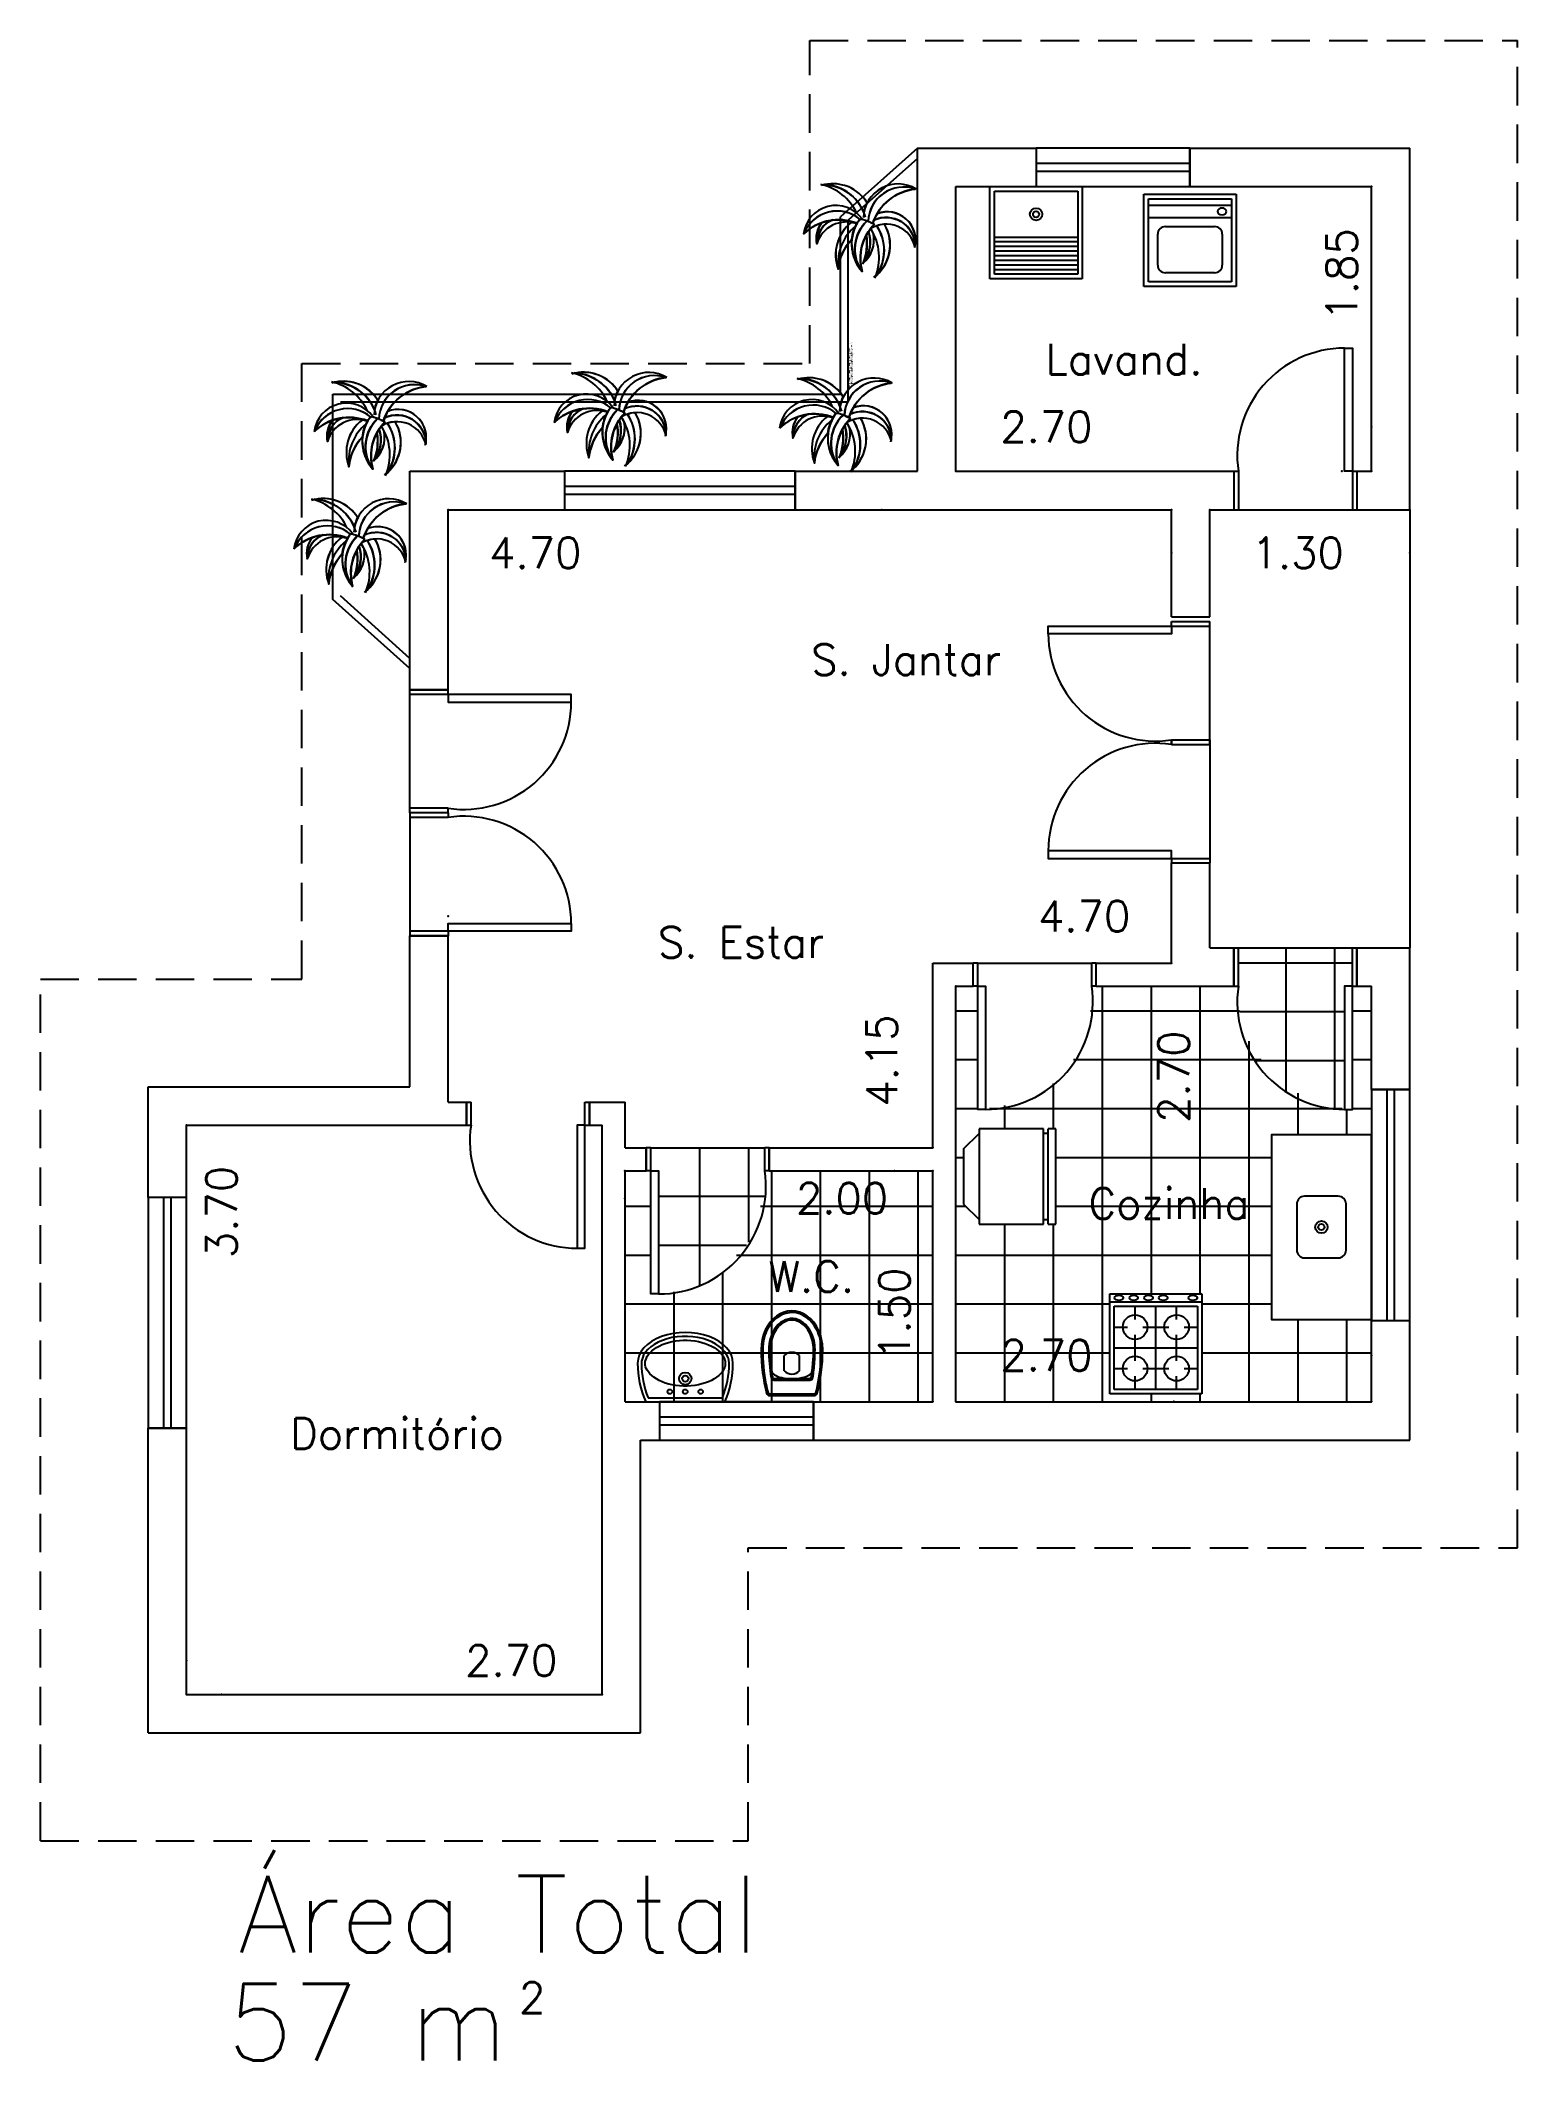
# Model space of a CAD drawing. Extents: x 0 to 9.6, y -1.4 to 11.7.
import ezdxf
from ezdxf.enums import TextEntityAlignment as Align

# ---------------------------------------------------------------- set-up
doc = ezdxf.new("R2010")
doc.units = 0
doc.header["$MEASUREMENT"] = 0
doc.linetypes.add('HIDDEN', pattern=[0.375, 0.25, -0.125])
doc.layers.add('1', color=7, linetype='CONTINUOUS')
doc.styles.add('ROMANS', font='ROMANS', dxfattribs={"height": 0.2})

# ---------------------------------------------------------------- blocks, each defined once
blk = doc.blocks.new('J15')
at = {"layer": '1', "color": 7, "linetype": 'Continuous'}
for p, q in [((1.5, 0.25), (0, 0.25)), ((0, 0.25), (0, 0)), ((1.5, 0.15), (0, 0.15)), ((1.5, 0), (1.5, 0.25)), ((0, 0.1), (1.5, 0.1)), ((0, 0), (1.5, 0))]:
    blk.add_line(p, q, dxfattribs=at)
blk = doc.blocks.new('J1')
at = {"layer": '1', "color": 7, "linetype": 'Continuous'}
for p, q in [((0, 0.25), (0, 0)), ((1, 0.25), (0, 0.25)), ((1, 0.15), (0, 0.15)), ((1, 0), (1, 0.25)), ((0, 0.1), (1, 0.1)), ((0, 0), (1, 0))]:
    blk.add_line(p, q, dxfattribs=at)
blk = doc.blocks.new('P80E25')
at = {"layer": '1', "color": 7, "linetype": 'Continuous'}
for p, q in [((0.03, 0.25), (0, 0.25)), ((0, 0.25), (0, 0)), ((0.03, 0.25), (0.03, 0)), ((0.8, 0.25), (0.77, 0.25)), ((0.77, 0.25), (0.77, 0)), ((0.8, 0.25), (0.8, 0)), ((0.8, 0), (0, 0))]:
    blk.add_line(p, q, dxfattribs=at)
blk.add_lwpolyline([(0.03, 0.25), (0.08, 0.25), (0.08, 1.05), (0.03, 1.05)], close=True, dxfattribs=at)
blk.add_arc((0.08, 0.352), 0.698, 351.5555, 90, dxfattribs=at)
blk = doc.blocks.new('P80D25')
at = {"layer": '1', "color": 7, "linetype": 'Continuous'}
for p, q in [((0, 0.25), (0, 0)), ((0, 0.25), (0.03, 0.25)), ((0.03, 0.25), (0.03, 0)), ((0.77, 0.25), (0.77, 0)), ((0.77, 0.25), (0.8, 0.25)), ((0.8, 0.25), (0.8, 0)), ((0, 0), (0.8, 0))]:
    blk.add_line(p, q, dxfattribs=at)
blk.add_lwpolyline([(0.77, 0.25), (0.72, 0.25), (0.72, 1.05), (0.77, 1.05)], close=True, dxfattribs=at)
blk.add_arc((0.72, 0.352), 0.698, 90, 188.4445, dxfattribs=at)
blk = doc.blocks.new('P80D15')
at = {"layer": '1', "color": 7, "linetype": 'Continuous'}
for p, q in [((0, 0.15), (0, 0)), ((0, 0.15), (0.03, 0.15)), ((0.03, 0.15), (0.03, 0)), ((0.77, 0.15), (0.77, 0)), ((0.77, 0.15), (0.8, 0.15)), ((0.8, 0.15), (0.8, 0)), ((0, 0), (0.03, 0)), ((0.77, 0), (0.8, 0))]:
    blk.add_line(p, q, dxfattribs=at)
blk.add_lwpolyline([(0.77, 0.15), (0.72, 0.15), (0.72, 0.95), (0.77, 0.95)], close=True, dxfattribs=at)
blk.add_arc((0.72, 0.252), 0.698, 90, 188.4445, dxfattribs=at)
blk = doc.blocks.new('P80E15')
at = {"layer": '1', "color": 7, "linetype": 'Continuous'}
for p, q in [((0.03, 0.15), (0, 0.15)), ((0, 0.15), (0, 0)), ((0.03, 0.15), (0.03, 0)), ((0.8, 0.15), (0.77, 0.15)), ((0.77, 0.15), (0.77, 0)), ((0.8, 0.15), (0.8, 0)), ((0.03, 0), (0, 0)), ((0.8, 0), (0.77, 0))]:
    blk.add_line(p, q, dxfattribs=at)
blk.add_lwpolyline([(0.03, 0.15), (0.08, 0.15), (0.08, 0.95), (0.03, 0.95)], close=True, dxfattribs=at)
blk.add_arc((0.08, 0.252), 0.698, 351.5555, 90, dxfattribs=at)
blk = doc.blocks.new('VASOSA')
at = {"layer": '1', "color": 7, "linetype": 'Continuous'}
for p, q in [((-0.05, 0.2), (-0.05, 0.3)), ((0.05, 0.2), (0.05, 0.3)), ((-0.116, 0.15), (0.116, 0.15)), ((-0.116, 0.14), (0.116, 0.14)), ((-0.145, 0.05), (0.145, 0.05)), ((-0.145, 0.04), (0.145, 0.04))]:
    blk.add_line(p, q, dxfattribs=at)
for centre, radius, start, end in [((0, 0.25), 0.0707, 44.9896, 134.9689), ((-0.116, 0.16), 0.02, 189.3868, 270), ((-0.116, 0.16), 0.01, 189.3844, 270), ((0, 0.25), 0.0707, 225.0311, 315.0104), ((0.116, 0.16), 0.01, 270, 350.5759), ((0.116, 0.16), 0.02, 270, 350.5771), ((-0.145, 0.06), 0.02, 195.5363, 270), ((-0.145, 0.06), 0.01, 195.5347, 270), ((0.145, 0.06), 0.01, 270, 344.4831), ((0.145, 0.06), 0.02, 270, 344.4637)]:
    blk.add_arc(centre, radius, start, end, dxfattribs=at)
for centre, major_axis, ratio, start_param, end_param in [((0, 0.34), (0, 0.25), 0.8, 4.712389, 7.853982), ((0, 0.34), (0, 0.5), 0.4, 1.570796, 2.178171), ((0, 0.34), (0, 0.5), 0.4, 4.105014, 4.712389), ((0, 0.2), (-0.132, 0), 0.380108, 0, 3.141593)]:
    blk.add_ellipse(centre, major_axis=major_axis, ratio=ratio, start_param=start_param, end_param=end_param, dxfattribs=at)
for points, knots in [([(0.19, 0.34), (0.19, 0.385), (0.18, 0.43), (0.128, 0.535), (0.067, 0.577), (-0.056, 0.582), (-0.118, 0.544), (-0.177, 0.44), (-0.19, 0.39), (-0.19, 0.34)], [0, 0, 0, 0, 0.177081, 0.177081, 0.490064, 0.490064, 0.803048, 0.803048, 1, 1, 1, 1]), ([(0.15, 0.34), (0.15, 0.379), (0.141, 0.418), (0.098, 0.505), (0.052, 0.537), (-0.036, 0.543), (-0.083, 0.519), (-0.137, 0.434), (-0.15, 0.387), (-0.15, 0.34)], [0, 0, 0, 0, 0.176635, 0.176635, 0.481532, 0.481532, 0.786428, 0.786428, 1, 1, 1, 1]), ([(0.14, 0.34), (0.14, 0.377), (0.131, 0.415), (0.086, 0.506), (0.035, 0.535), (-0.049, 0.525), (-0.088, 0.498), (-0.13, 0.419), (-0.14, 0.379), (-0.14, 0.34)], [0, 0, 0, 0, 0.176533, 0.176533, 0.5296, 0.5296, 0.813684, 0.813684, 1, 1, 1, 1]), ([(-0.19, 0.34), (-0.19, 0.263), (-0.183, 0.186), (-0.165, 0.096), (-0.16, 0.076), (-0.155, 0.057)], [0, 0, 0, 0, 0.768322, 0.768322, 1, 1, 1, 1]), ([(0.126, 0.158), (0.13, 0.188), (0.134, 0.22), (0.139, 0.281), (0.14, 0.31), (0.14, 0.34)], [0, 0, 0, 0, 0.526059, 0.526059, 1, 1, 1, 1]), ([(0.135, 0.157), (0.141, 0.188), (0.145, 0.222), (0.149, 0.283), (0.15, 0.312), (0.15, 0.34)], [0, 0, 0, 0, 0.549305, 0.549305, 1, 1, 1, 1]), ([(0.155, 0.057), (0.171, 0.118), (0.183, 0.188), (0.189, 0.287), (0.19, 0.314), (0.19, 0.34)], [0, 0, 0, 0, 0.737868, 0.737868, 1, 1, 1, 1])]:
    blk.add_open_spline(points, degree=3, knots=knots, dxfattribs=at)
for points in [[(-0.15, 0.34), (-0.15, 0.277), (-0.145, 0.214), (-0.135, 0.157)], [(-0.14, 0.34), (-0.14, 0.278), (-0.135, 0.215), (-0.126, 0.158)]]:
    blk.add_open_spline(points, degree=3, dxfattribs=at)
blk = doc.blocks.new('LAVAT')
at = {"layer": '1', "color": 7, "linetype": 'Continuous'}
for p, q in [((-0.257, 0), (0.257, 0)), ((-0.241, 0.025), (0.241, 0.025))]:
    blk.add_line(p, q, dxfattribs=at)
for centre, radius in [((0, 0.15), 0.04), ((0, 0.15), 0.02), ((-0.1, 0.065), 0.015), ((0, 0.065), 0.015), ((0.1, 0.065), 0.015)]:
    blk.add_circle(centre, radius, dxfattribs=at)
for centre, radius, start, end in [((0.31, 0.25), 0.62, 180, 203.78), ((0.31, 0.25), 0.595, 180, 202.2114), ((-0.31, 0.25), 0.595, 337.7886, 0), ((-0.31, 0.25), 0.62, 336.22, 360)]:
    blk.add_arc(centre, radius, start, end, dxfattribs=at)
blk.add_ellipse((0, 0.25), major_axis=(0.31, 0), ratio=0.645161, start_param=0, end_param=3.141593, dxfattribs=at)
for points, knots in [([(0.285, 0.25), (0.285, 0.3), (0.245, 0.354), (0.101, 0.423), (0, 0.434), (-0.174, 0.399), (-0.244, 0.353), (-0.28, 0.286), (-0.285, 0.268), (-0.285, 0.25)], [0, 0, 0, 0, 0.298195, 0.298195, 0.596389, 0.596389, 0.894584, 0.894584, 1, 1, 1, 1]), ([(0.26, 0.25), (0.26, 0.278), (0.242, 0.313), (0.164, 0.37), (0.103, 0.392), (-0.029, 0.404), (-0.098, 0.394), (-0.203, 0.348), (-0.24, 0.314), (-0.266, 0.253), (-0.263, 0.224), (-0.216, 0.162), (-0.168, 0.131), (-0.048, 0.098), (0.023, 0.096), (0.148, 0.123), (0.201, 0.15), (0.251, 0.205), (0.26, 0.229), (0.26, 0.25)], [0, 0, 0, 0, 0.114288, 0.114288, 0.228576, 0.228576, 0.342864, 0.342864, 0.457151, 0.457151, 0.571439, 0.571439, 0.685727, 0.685727, 0.800015, 0.800015, 0.914303, 0.914303, 1, 1, 1, 1])]:
    blk.add_open_spline(points, degree=3, knots=knots, dxfattribs=at)
blk = doc.blocks.new('GELAD')
at = {"layer": '1', "color": 7, "linetype": 'Continuous'}
for p, q in [((0.31, 0.65), (-0.31, 0.65)), ((-0.31, 0.65), (-0.31, 0.6)), ((0.31, 0.6), (-0.31, 0.6)), ((0.31, 0.57), (-0.31, 0.57)), ((-0.31, 0.57), (-0.31, 0.15)), ((-0.28, 0.6), (-0.28, 0.57)), ((0.28, 0.57), (0.28, 0.6)), ((0.31, 0.6), (0.31, 0.65)), ((0.31, 0.15), (0.31, 0.57)), ((-0.31, 0.15), (0.31, 0.15)), ((-0.18, 0.05), (-0.28, 0.15)), ((0.18, 0.05), (0.28, 0.15)), ((-0.18, 0.05), (0.18, 0.05))]:
    blk.add_line(p, q, dxfattribs=at)
blk = doc.blocks.new('FOGÃO4')
at = {"layer": '1', "color": 7, "linetype": 'Continuous'}
for p, q in [((-0.3, 0.7), (0.3, 0.7)), ((-0.3, 0.05), (-0.3, 0.7)), ((0.3, 0.7), (0.3, 0.05)), ((-0.3, 0.65), (0.3, 0.65)), ((-0.27, 0.62), (0.27, 0.62)), ((-0.27, 0.08), (-0.27, 0.62)), ((-0.135, 0.535), (-0.135, 0.62)), ((0, 0.08), (0, 0.62)), ((0.135, 0.535), (0.135, 0.62)), ((0.27, 0.62), (0.27, 0.08)), ((-0.27, 0.485), (-0.185, 0.485)), ((-0.135, 0.265), (-0.135, 0.435)), ((-0.085, 0.485), (0.085, 0.485)), ((0.135, 0.265), (0.135, 0.435)), ((0.185, 0.485), (0.27, 0.485)), ((-0.27, 0.35), (0.27, 0.35)), ((-0.27, 0.215), (-0.185, 0.215)), ((-0.135, 0.08), (-0.135, 0.165)), ((-0.085, 0.215), (0.085, 0.215)), ((0.135, 0.08), (0.135, 0.165)), ((0.185, 0.215), (0.27, 0.215)), ((0.3, 0.05), (-0.3, 0.05)), ((0.27, 0.08), (-0.27, 0.08))]:
    blk.add_line(p, q, dxfattribs=at)
for centre in [(-0.135, 0.485), (0.135, 0.485), (-0.135, 0.215), (0.135, 0.215)]:
    blk.add_circle(centre, 0.08, dxfattribs=at)
for centre in [(-0.24, 0.675), (-0.144, 0.675), (-0.048, 0.675), (0.048, 0.675), (0.24, 0.675)]:
    blk.add_ellipse(centre, major_axis=(-0.03, 0), ratio=0.5, start_param=0, end_param=6.283175, dxfattribs=at)
blk = doc.blocks.new('PIA')
at = {"layer": '1', "color": 7, "linetype": 'Continuous'}
blk.add_lwpolyline([(-0.6, 0), (0.6, 0), (0.6, 0.65), (-0.6, 0.65)], close=True, dxfattribs=at)
blk.add_lwpolyline([(-0.15, 0.165), (0.15, 0.165, 0.414214), (0.2, 0.215), (0.2, 0.435, 0.414214), (0.15, 0.485), (-0.15, 0.485, 0.414214), (-0.2, 0.435), (-0.2, 0.215, 0.414214), (-0.15, 0.165)], format="xyb", dxfattribs=at)
for radius in [0.04, 0.02]:
    blk.add_circle((0, 0.325), radius, dxfattribs=at)
blk = doc.blocks.new('TANQUE')
at = {"layer": '1', "color": 7, "linetype": 'Continuous'}
for p, q in [((-0.3, 0.6), (0.3, 0.6)), ((-0.3, 0), (-0.3, 0.6)), ((-0.27, 0.57), (0.27, 0.57)), ((-0.27, 0.03), (-0.27, 0.57)), ((-0.27, 0.54), (0.27, 0.54)), ((0.27, 0.57), (0.27, 0.03)), ((0.3, 0.6), (0.3, 0)), ((-0.27, 0.51), (0.27, 0.51)), ((-0.27, 0.48), (0.27, 0.48)), ((-0.27, 0.45), (0.27, 0.45)), ((-0.27, 0.42), (0.27, 0.42)), ((-0.27, 0.39), (0.27, 0.39)), ((-0.27, 0.36), (0.27, 0.36)), ((-0.27, 0.33), (0.27, 0.33)), ((0.3, 0), (-0.3, 0)), ((0.27, 0.03), (-0.27, 0.03))]:
    blk.add_line(p, q, dxfattribs=at)
for radius in [0.04, 0.02]:
    blk.add_circle((0, 0.18), radius, dxfattribs=at)
blk = doc.blocks.new('MÁQUIN')
at = {"layer": '1', "color": 7, "linetype": 'Continuous'}
for p, q in [((-0.3, 0.65), (0.3, 0.65)), ((-0.3, 0.05), (-0.3, 0.65)), ((-0.27, 0.62), (0.27, 0.62)), ((-0.27, 0.08), (-0.27, 0.62)), ((-0.16, 0.56), (0.16, 0.56)), ((0.27, 0.62), (0.27, 0.08)), ((0.3, 0.65), (0.3, 0.05)), ((-0.21, 0.31), (-0.21, 0.51)), ((0.21, 0.51), (0.21, 0.31)), ((0.27, 0.2), (-0.27, 0.2)), ((0.16, 0.26), (-0.16, 0.26)), ((0.3, 0.05), (-0.3, 0.05)), ((0.27, 0.12), (-0.27, 0.12)), ((0.27, 0.08), (-0.27, 0.08))]:
    blk.add_line(p, q, dxfattribs=at)
for centre, start, end in [((-0.16, 0.51), 90, 180), ((0.16, 0.51), 0, 90), ((-0.16, 0.31), 180, 270), ((0.16, 0.31), 270, 360)]:
    blk.add_arc(centre, 0.05, start, end, dxfattribs=at)
blk.add_ellipse((-0.208, 0.161), major_axis=(-0.0301, 0), ratio=0.716981, start_param=0, end_param=6.283175, dxfattribs=at)
blk = doc.blocks.new('JANTAR')
at = {"layer": '1', "color": 7, "linetype": 'Continuous', "style": 'ROMANS'}
blk.add_text('S. Jantar', height=0.2, dxfattribs=at).set_placement((-0.5623, -0.0274))
blk = doc.blocks.new('ESTAR')
at = {"layer": '1', "color": 7, "linetype": 'Continuous', "style": 'ROMANS'}
blk.add_text('S. Estar', height=0.2, dxfattribs=at).set_placement((-0.4251, -0.0685))
blk = doc.blocks.new('DORMI')
at = {"layer": '1', "color": 7, "linetype": 'Continuous', "style": 'ROMANS'}
blk.add_text('Dormitório', height=0.2, dxfattribs=at).set_placement((-0.5164, -0.0661))
blk = doc.blocks.new('WC')
at = {"layer": '1', "color": 7, "linetype": 'Continuous', "style": 'ROMANS'}
blk.add_text('W.C.', height=0.2, dxfattribs=at).set_placement((-0.1371, -0.0959))
blk = doc.blocks.new('COZINH')
at = {"layer": '1', "color": 7, "linetype": 'Continuous', "style": 'ROMANS'}
blk.add_text('Cozinha', height=0.2, dxfattribs=at).set_placement((-0.6582, -0.0685))
blk = doc.blocks.new('*M1818')
at = {"layer": '1', "color": 7, "linetype": 'Continuous'}
for p in [(147.179, 153.563), (146.987, 151.713), (147.179, 151.713)]:
    blk.add_point(p, dxfattribs=at)
at = {"layer": '1', "color": 7, "linetype": 'Continuous', "style": 'ROMANS'}
blk.add_text('1.85', height=0.2, rotation=90, dxfattribs=at).set_placement((146.987, 152.992), align=Align.MIDDLE)
blk = doc.blocks.new('*M1919')
at = {"layer": '1', "color": 7, "linetype": 'Continuous'}
for p in [(147.179, 152.002), (144.478, 151.713), (147.179, 151.713)]:
    blk.add_point(p, dxfattribs=at)
at = {"layer": '1', "color": 7, "linetype": 'Continuous', "style": 'ROMANS'}
blk.add_text('2.70', height=0.2, dxfattribs=at).set_placement((145.067, 152.002), align=Align.MIDDLE)
blk = doc.blocks.new('*M2020')
at = {"layer": '1', "color": 7, "linetype": 'Continuous'}
for p in [(146.129, 151.463), (147.429, 151.463), (147.429, 151.183)]:
    blk.add_point(p, dxfattribs=at)
at = {"layer": '1', "color": 7, "linetype": 'Continuous', "style": 'ROMANS'}
blk.add_text('1.30', height=0.2, dxfattribs=at).set_placement((146.7, 151.183), align=Align.MIDDLE)
blk = doc.blocks.new('*M2121')
at = {"layer": '1', "color": 7, "linetype": 'Continuous'}
for p in [(141.179, 151.463), (145.879, 151.463), (145.879, 151.183)]:
    blk.add_point(p, dxfattribs=at)
at = {"layer": '1', "color": 7, "linetype": 'Continuous', "style": 'ROMANS'}
blk.add_text('4.70', height=0.2, dxfattribs=at).set_placement((141.745, 151.183), align=Align.MIDDLE)
blk = doc.blocks.new('*M2222')
at = {"layer": '1', "color": 7, "linetype": 'Continuous'}
for p in [(143.997, 151.463), (145.879, 151.463), (144.328, 147.317)]:
    blk.add_point(p, dxfattribs=at)
at = {"layer": '1', "color": 7, "linetype": 'Continuous', "style": 'ROMANS'}
blk.add_text('4.15', height=0.2, rotation=90, dxfattribs=at).set_placement((143.997, 147.883), align=Align.MIDDLE)
blk = doc.blocks.new('*M2323')
at = {"layer": '1', "color": 7, "linetype": 'Continuous'}
for p in [(141.179, 148.821), (141.179, 148.693), (145.879, 148.517)]:
    blk.add_point(p, dxfattribs=at)
at = {"layer": '1', "color": 7, "linetype": 'Continuous', "style": 'ROMANS'}
blk.add_text('4.70', height=0.2, dxfattribs=at).set_placement((145.312, 148.821), align=Align.MIDDLE)
blk = doc.blocks.new('*M2424')
at = {"layer": '1', "color": 7, "linetype": 'Continuous'}
for p in [(147.179, 145.967), (144.478, 145.667), (147.179, 145.667)]:
    blk.add_point(p, dxfattribs=at)
at = {"layer": '1', "color": 7, "linetype": 'Continuous', "style": 'ROMANS'}
blk.add_text('2.70', height=0.2, dxfattribs=at).set_placement((145.067, 145.967), align=Align.MIDDLE)
blk = doc.blocks.new('*M2525')
at = {"layer": '1', "color": 7, "linetype": 'Continuous'}
for p in [(144.478, 148.367), (144.478, 145.667), (145.894, 145.667)]:
    blk.add_point(p, dxfattribs=at)
at = {"layer": '1', "color": 7, "linetype": 'Continuous', "style": 'ROMANS'}
blk.add_text('2.70', height=0.2, rotation=90, dxfattribs=at).set_placement((145.894, 147.778), align=Align.MIDDLE)
blk = doc.blocks.new('*M2626')
at = {"layer": '1', "color": 7, "linetype": 'Continuous'}
for p in [(139.478, 147.463), (139.478, 143.763), (139.706, 143.763)]:
    blk.add_point(p, dxfattribs=at)
at = {"layer": '1', "color": 7, "linetype": 'Continuous', "style": 'ROMANS'}
blk.add_text('3.70', height=0.2, rotation=90, dxfattribs=at).set_placement((139.706, 146.899), align=Align.MIDDLE)
blk = doc.blocks.new('*M2727')
at = {"layer": '1', "color": 7, "linetype": 'Continuous'}
for p in [(139.478, 143.984), (139.478, 143.763), (142.179, 143.763)]:
    blk.add_point(p, dxfattribs=at)
at = {"layer": '1', "color": 7, "linetype": 'Continuous', "style": 'ROMANS'}
blk.add_text('2.70', height=0.2, dxfattribs=at).set_placement((141.589, 143.984), align=Align.MIDDLE)
blk = doc.blocks.new('*M2828')
at = {"layer": '1', "color": 7, "linetype": 'Continuous'}
for p in [(144.079, 147.167), (144.328, 147.167), (144.328, 145.667)]:
    blk.add_point(p, dxfattribs=at)
at = {"layer": '1', "color": 7, "linetype": 'Continuous', "style": 'ROMANS'}
blk.add_text('1.50', height=0.2, rotation=90, dxfattribs=at).set_placement((144.079, 146.238), align=Align.MIDDLE)
blk = doc.blocks.new('*M2929')
at = {"layer": '1', "color": 7, "linetype": 'Continuous'}
for p in [(142.328, 147.167), (144.328, 147.167), (142.328, 146.987)]:
    blk.add_point(p, dxfattribs=at)
at = {"layer": '1', "color": 7, "linetype": 'Continuous', "style": 'ROMANS'}
blk.add_text('2.00', height=0.2, dxfattribs=at).set_placement((143.739, 146.988), align=Align.MIDDLE)
blk = doc.blocks.new('AV6')
at = {"layer": '1', "color": 7, "linetype": 'Continuous'}
for points in [[(-0.31, 0.32, -0.288035), (-0.054, 0.138, -0.074612), (-0.033, 0.202, 0.314228), (-0.31, 0.32)], [(0.279, 0.291, 0.504406), (-0.026, 0.08, -0.017106), (0.003, 0.067, -0.295443), (0.279, 0.291)], [(-0.443, 0.002, -0.291066), (-0.099, 0.068, -0.022677), (-0.086, 0.088, -0.094648), (-0.079, 0.093, 0.513349), (-0.443, 0.002)], [(0.032, 0.13, 0.035308), (0.011, 0.089, -0.525417), (0.279, -0.07, 0.577919), (0.032, 0.13)], [(-0.263, 0.088, 0.052527), (-0.329, 0.071, 0.21466), (-0.361, -0.066, -0.015101), (-0.357, -0.054, -0.301897), (-0.263, 0.088)], [(-0.1, 0.065, 0.046042), (-0.136, 0.074, 0.325454), (-0.221, -0.23, -0.162584), (-0.133, -0.035, -0.098869), (-0.1, 0.065)], [(-0.035, 0.083, 0.017041), (-0.066, 0.093, 0.274641), (-0.086, 0.088, 0.336018), (-0.074, -0.235, -0.353279), (-0.035, 0.083)], [(0.013, 0.062, 0.028086), (-0.035, 0.083, 0.353279), (-0.074, -0.235, 0.011523), (-0.066, -0.245, -0.264453), (0.013, 0.062)], [(0.008, 0, 0.028355), (-0.011, 0.033, 0.00267), (-0.012, 0.032, 0.015403), (-0.024, 0.016, -0.246599), (-0.057, -0.186, -0.00232), (-0.058, -0.189, 0.266418), (0.008, 0)], [(-0.024, 0.016, 0.02315), (-0.039, -0.009, -0.137861), (-0.057, -0.186, 0.246599), (-0.024, 0.016)], [(0.08, 0.062, 0.066648), (0.029, 0.052, -0.296118), (0.029, -0.269, 0.358442), (0.08, 0.062)]]:
    blk.add_lwpolyline(points, format="xyb", dxfattribs=at)
for centre, radius, start, end in [((-0.41, -0.012), 0.342, 25.229, 77.1188), ((-0.256, 0.062), 0.263, 30.1642, 106.8497), ((-0.327, 0.026), 0.295, 16.1293, 87.9282), ((0.168, 0.098), 0.226, 58.725, 177.7875), ((0.204, 0.073), 0.231, 71.2185, 178.2095), ((0.314, -0.034), 0.327, 95.0361, 162.0233), ((-0.237, -0.028), 0.212, 35.3303, 173.1806), ((-0.229, -0.083), 0.231, 49.6374, 158.3383), ((0.098, -0.041), 0.184, 344.5826, 111.1809), ((-0.219, -0.236), 0.327, 68.4571, 134.5207), ((-0.193, -0.032), 0.172, 142.8513, 191.3124), ((-0.168, -0.124), 0.201, 70.2322, 163.0686), ((-0.203, -0.054), 0.154, 110.8015, 180.4803), ((0.03, -0.136), 0.268, 128.4295, 200.5403), ((0.09, -0.192), 0.313, 129.4512, 186.0898), ((0.134, -0.066), 0.268, 144.805, 221.8306), ((0.142, -0.1), 0.255, 134.0736, 213.9976), ((-0.072, 0.074), 0.02, 73.4657, 136.0217), ((0.243, -0.161), 0.32, 135.7047, 195.147), ((-0.2, -0.358), 0.471, 63.0896, 73.4657), ((-0.233, -0.053), 0.22, 321.1847, 18.3975), ((0.041, 0.104), 0.0912, 190.3947, 191.4808), ((0.091, -0.13), 0.193, 12.0444, 122.5933), ((-0.297, -0.152), 0.342, 336.5963, 32.8642), ((0.091, -0.083), 0.189, 0.7549, 114.8716), ((-0.147, -0.072), 0.263, 306.8653, 30.7421), ((0.013, 0.062), 0, 306.1793, 360), ((-0.218, -0.108), 0.295, 325.7868, 32.9122), ((0.115, -0.264), 0.338, 137.2327, 174.171), ((-0.189, -0.037), 0.201, 309.5461, 10.3854), ((-0.362, -0.066), 0.328, 336.5687, 9.9121)]:
    blk.add_arc(centre, radius, start, end, dxfattribs=at)
blk = doc.blocks.new('AREA')
at = {"layer": '1', "color": 7, "linetype": 'Continuous', "style": 'ROMANS'}
for s, height, p in [('Área Total', 0.5, (-2.4981, 0.4326)), ('2', 0.2, (-0.673, 0.0397)), ('m', 0.5, (-1.384, -0.2693))]:
    blk.add_text(s, height=height, dxfattribs=at).set_placement(p)
blk.add_attdef('100', (-2.5702, -0.2693), '', height=0.4999, dxfattribs=at)

msp = doc.modelspace()

# ---------------------------------------------------------------- linework, layer by layer
at = {"layer": '1', "color": 7, "linetype": 'HIDDEN'}
for p, q in [((5, 11.7), (9.6, 11.7)), ((5, 9.6), (5, 11.7)), ((9.6, 1.903), (9.6, 11.7)), ((1.7, 9.6), (5, 9.6)), ((1.7, 5.6), (1.7, 9.6)), ((0, 0), (0, 5.6)), ((0, 5.6), (1.7, 5.6)), ((4.6, 0), (4.6, 1.903)), ((4.6, 1.903), (9.6, 1.903)), ((0, 0), (4.6, 0))]:
    msp.add_line(p, q, dxfattribs=at)
at = {"layer": '1', "color": 7, "linetype": 'Continuous'}
for p, q in [((5.7, 11), (5.2, 10.553)), ((5.7, 10.933), (5.25, 10.531)), ((5.7, 11), (6.471, 11)), ((5.7, 8.9), (5.7, 11)), ((6.471, 11), (6.471, 10.75)), ((7.471, 11), (7.471, 10.75)), ((7.471, 11), (8.9, 11)), ((8.9, 8.65), (8.9, 11)), ((5.95, 10.75), (6.471, 10.75)), ((5.95, 8.9), (5.95, 10.75)), ((7.471, 10.75), (8.65, 10.75)), ((8.65, 8.9), (8.65, 10.75)), ((5.2, 9.4), (5.2, 10.553)), ((5.25, 9.35), (5.25, 10.531)), ((5.256, 9.729), (5.256, 9.729)), ((5.258, 9.741), (5.258, 9.741)), ((5.266, 9.727), (5.266, 9.727)), ((5.27, 9.737), (5.27, 9.737)), ((5.273, 9.729), (5.273, 9.729)), ((5.275, 9.738), (5.275, 9.738)), ((5.275, 9.722), (5.275, 9.722)), ((5.25, 9.658), (5.25, 9.658)), ((5.25, 9.61), (5.25, 9.61)), ((5.251, 9.674), (5.251, 9.675)), ((5.251, 9.654), (5.251, 9.654)), ((5.251, 9.626), (5.251, 9.627)), ((5.251, 9.606), (5.251, 9.606)), ((5.252, 9.709), (5.252, 9.709)), ((5.252, 9.69), (5.252, 9.69)), ((5.252, 9.661), (5.252, 9.661)), ((5.252, 9.642), (5.252, 9.642)), ((5.252, 9.613), (5.252, 9.613)), ((5.252, 9.594), (5.252, 9.594)), ((5.254, 9.693), (5.254, 9.694)), ((5.254, 9.645), (5.254, 9.646)), ((5.254, 9.597), (5.254, 9.598)), ((5.255, 9.698), (5.255, 9.697)), ((5.255, 9.686), (5.255, 9.687)), ((5.255, 9.669), (5.255, 9.669)), ((5.255, 9.65), (5.255, 9.649)), ((5.255, 9.638), (5.255, 9.639)), ((5.255, 9.621), (5.255, 9.621)), ((5.255, 9.602), (5.255, 9.601)), ((5.255, 9.59), (5.255, 9.591)), ((5.256, 9.681), (5.256, 9.681)), ((5.256, 9.633), (5.256, 9.633)), ((5.256, 9.585), (5.256, 9.585)), ((5.258, 9.701), (5.258, 9.701)), ((5.258, 9.693), (5.258, 9.693)), ((5.258, 9.653), (5.258, 9.653)), ((5.258, 9.645), (5.258, 9.645)), ((5.258, 9.605), (5.258, 9.605)), ((5.258, 9.597), (5.258, 9.597)), ((5.26, 9.688), (5.259, 9.688)), ((5.26, 9.64), (5.259, 9.64)), ((5.26, 9.592), (5.259, 9.592)), ((5.26, 9.676), (5.26, 9.676)), ((5.26, 9.663), (5.26, 9.664)), ((5.26, 9.657), (5.26, 9.657)), ((5.26, 9.628), (5.26, 9.628)), ((5.26, 9.615), (5.26, 9.616)), ((5.26, 9.609), (5.26, 9.609)), ((5.261, 9.698), (5.261, 9.698)), ((5.261, 9.681), (5.261, 9.681)), ((5.261, 9.65), (5.261, 9.65)), ((5.261, 9.633), (5.261, 9.633)), ((5.261, 9.602), (5.261, 9.602)), ((5.261, 9.585), (5.261, 9.585)), ((5.263, 9.686), (5.263, 9.686)), ((5.263, 9.661), (5.263, 9.661)), ((5.263, 9.638), (5.263, 9.638)), ((5.263, 9.613), (5.263, 9.613)), ((5.263, 9.59), (5.263, 9.59)), ((5.264, 9.693), (5.264, 9.693)), ((5.264, 9.666), (5.264, 9.667)), ((5.264, 9.645), (5.264, 9.645)), ((5.264, 9.618), (5.264, 9.619)), ((5.264, 9.597), (5.264, 9.597)), ((5.266, 9.679), (5.266, 9.679)), ((5.266, 9.672), (5.266, 9.672)), ((5.266, 9.653), (5.266, 9.653)), ((5.266, 9.631), (5.266, 9.631)), ((5.266, 9.624), (5.266, 9.624)), ((5.266, 9.605), (5.266, 9.605)), ((5.268, 9.684), (5.268, 9.684)), ((5.268, 9.636), (5.268, 9.636)), ((5.268, 9.588), (5.268, 9.588)), ((5.269, 9.698), (5.269, 9.698)), ((5.269, 9.692), (5.269, 9.692)), ((5.269, 9.65), (5.269, 9.65)), ((5.269, 9.644), (5.269, 9.644)), ((5.269, 9.602), (5.269, 9.602)), ((5.269, 9.596), (5.269, 9.596)), ((5.27, 9.715), (5.271, 9.715)), ((5.27, 9.689), (5.27, 9.689)), ((5.27, 9.674), (5.27, 9.674)), ((5.27, 9.667), (5.271, 9.667)), ((5.27, 9.641), (5.27, 9.641)), ((5.27, 9.626), (5.27, 9.626)), ((5.27, 9.619), (5.271, 9.619)), ((5.27, 9.593), (5.27, 9.593)), ((5.271, 9.66), (5.271, 9.66)), ((5.271, 9.612), (5.271, 9.612)), ((5.272, 9.703), (5.272, 9.703)), ((5.272, 9.655), (5.272, 9.655)), ((5.272, 9.607), (5.272, 9.607)), ((5.273, 9.699), (5.273, 9.7)), ((5.273, 9.695), (5.273, 9.695)), ((5.273, 9.681), (5.273, 9.681)), ((5.273, 9.651), (5.273, 9.652)), ((5.273, 9.647), (5.273, 9.647)), ((5.273, 9.633), (5.273, 9.633)), ((5.273, 9.603), (5.273, 9.604)), ((5.273, 9.599), (5.273, 9.599)), ((5.273, 9.585), (5.273, 9.585)), ((5.274, 9.678), (5.274, 9.678)), ((5.274, 9.63), (5.274, 9.63)), ((5.275, 9.708), (5.275, 9.709)), ((5.275, 9.69), (5.275, 9.69)), ((5.275, 9.674), (5.275, 9.674)), ((5.275, 9.66), (5.275, 9.661)), ((5.275, 9.642), (5.275, 9.642)), ((5.275, 9.626), (5.275, 9.626)), ((5.275, 9.612), (5.275, 9.613)), ((5.275, 9.594), (5.275, 9.594)), ((5.276, 9.67), (5.276, 9.67)), ((5.276, 9.657), (5.276, 9.657)), ((5.276, 9.622), (5.276, 9.622)), ((5.276, 9.609), (5.276, 9.609)), ((5.277, 9.688), (5.277, 9.688)), ((5.277, 9.682), (5.277, 9.682)), ((5.277, 9.677), (5.277, 9.677)), ((5.277, 9.664), (5.277, 9.664)), ((5.277, 9.653), (5.278, 9.653)), ((5.277, 9.64), (5.277, 9.64)), ((5.277, 9.634), (5.277, 9.634)), ((5.277, 9.629), (5.277, 9.629)), ((5.277, 9.616), (5.277, 9.616)), ((5.277, 9.605), (5.278, 9.605)), ((5.277, 9.592), (5.277, 9.592)), ((5.277, 9.586), (5.277, 9.586)), ((5.278, 9.694), (5.278, 9.694)), ((5.278, 9.661), (5.278, 9.662)), ((5.278, 9.646), (5.278, 9.646)), ((5.278, 9.613), (5.278, 9.614)), ((5.278, 9.598), (5.278, 9.598)), ((5.279, 9.692), (5.279, 9.692)), ((5.279, 9.644), (5.279, 9.644)), ((5.279, 9.596), (5.279, 9.596)), ((5.28, 9.696), (5.28, 9.696)), ((5.28, 9.648), (5.28, 9.648)), ((5.28, 9.6), (5.28, 9.6)), ((5.25, 9.562), (5.25, 9.562)), ((5.25, 9.514), (5.25, 9.514)), ((5.25, 9.466), (5.25, 9.466)), ((5.251, 9.578), (5.251, 9.579)), ((5.251, 9.558), (5.251, 9.558)), ((5.251, 9.53), (5.251, 9.531)), ((5.251, 9.51), (5.251, 9.51)), ((5.251, 9.482), (5.251, 9.483)), ((5.251, 9.462), (5.251, 9.462)), ((5.252, 9.565), (5.252, 9.565)), ((5.252, 9.546), (5.252, 9.546)), ((5.252, 9.517), (5.252, 9.517)), ((5.252, 9.498), (5.252, 9.498)), ((5.252, 9.469), (5.252, 9.469)), ((5.254, 9.549), (5.254, 9.55)), ((5.254, 9.501), (5.254, 9.502)), ((5.254, 9.453), (5.254, 9.454)), ((5.255, 9.573), (5.255, 9.573)), ((5.255, 9.554), (5.255, 9.553)), ((5.255, 9.542), (5.255, 9.543)), ((5.255, 9.525), (5.255, 9.525)), ((5.255, 9.506), (5.255, 9.505)), ((5.255, 9.494), (5.255, 9.495)), ((5.255, 9.477), (5.255, 9.477)), ((5.255, 9.458), (5.255, 9.457)), ((5.256, 9.537), (5.256, 9.537)), ((5.256, 9.489), (5.256, 9.489)), ((5.258, 9.557), (5.258, 9.557)), ((5.258, 9.549), (5.258, 9.549)), ((5.258, 9.509), (5.258, 9.509)), ((5.258, 9.501), (5.258, 9.501)), ((5.258, 9.461), (5.258, 9.461)), ((5.258, 9.453), (5.258, 9.453)), ((5.26, 9.544), (5.259, 9.544)), ((5.26, 9.496), (5.259, 9.496)), ((5.26, 9.58), (5.26, 9.58)), ((5.26, 9.567), (5.26, 9.568)), ((5.26, 9.561), (5.26, 9.561)), ((5.26, 9.532), (5.26, 9.532)), ((5.26, 9.519), (5.26, 9.52)), ((5.26, 9.513), (5.26, 9.513)), ((5.26, 9.484), (5.26, 9.484)), ((5.26, 9.471), (5.26, 9.472)), ((5.26, 9.465), (5.26, 9.465)), ((5.261, 9.554), (5.261, 9.554)), ((5.261, 9.537), (5.261, 9.537)), ((5.261, 9.506), (5.261, 9.506)), ((5.261, 9.489), (5.261, 9.489)), ((5.261, 9.458), (5.261, 9.458)), ((5.263, 9.565), (5.263, 9.565)), ((5.263, 9.542), (5.263, 9.542)), ((5.263, 9.517), (5.263, 9.517)), ((5.263, 9.494), (5.263, 9.494)), ((5.263, 9.469), (5.263, 9.469)), ((5.264, 9.57), (5.264, 9.571)), ((5.264, 9.549), (5.264, 9.549)), ((5.264, 9.522), (5.264, 9.523)), ((5.264, 9.501), (5.264, 9.501)), ((5.264, 9.474), (5.264, 9.475)), ((5.264, 9.453), (5.264, 9.453)), ((5.266, 9.583), (5.266, 9.583)), ((5.266, 9.576), (5.266, 9.576)), ((5.266, 9.557), (5.266, 9.557)), ((5.266, 9.535), (5.266, 9.535)), ((5.266, 9.528), (5.266, 9.528)), ((5.266, 9.509), (5.266, 9.509)), ((5.266, 9.487), (5.266, 9.487)), ((5.266, 9.48), (5.266, 9.48)), ((5.266, 9.461), (5.266, 9.461)), ((5.268, 9.54), (5.268, 9.54)), ((5.268, 9.492), (5.268, 9.492)), ((5.269, 9.554), (5.269, 9.554)), ((5.269, 9.548), (5.269, 9.548)), ((5.269, 9.506), (5.269, 9.506)), ((5.269, 9.5), (5.269, 9.5)), ((5.269, 9.458), (5.269, 9.458)), ((5.27, 9.578), (5.27, 9.578)), ((5.27, 9.571), (5.271, 9.571)), ((5.27, 9.545), (5.27, 9.545)), ((5.27, 9.53), (5.27, 9.53)), ((5.27, 9.523), (5.271, 9.523)), ((5.27, 9.497), (5.27, 9.497)), ((5.27, 9.482), (5.27, 9.482)), ((5.27, 9.475), (5.271, 9.475)), ((5.271, 9.564), (5.271, 9.564)), ((5.271, 9.516), (5.271, 9.516)), ((5.271, 9.468), (5.271, 9.468)), ((5.272, 9.559), (5.272, 9.559)), ((5.272, 9.511), (5.272, 9.511)), ((5.272, 9.463), (5.272, 9.463)), ((5.273, 9.555), (5.273, 9.556)), ((5.273, 9.551), (5.273, 9.551)), ((5.273, 9.537), (5.273, 9.537)), ((5.273, 9.507), (5.273, 9.508)), ((5.273, 9.503), (5.273, 9.503)), ((5.273, 9.489), (5.273, 9.489)), ((5.273, 9.459), (5.273, 9.46)), ((5.273, 9.455), (5.273, 9.455)), ((5.274, 9.582), (5.274, 9.582)), ((5.274, 9.534), (5.274, 9.534)), ((5.274, 9.486), (5.274, 9.486)), ((5.275, 9.578), (5.275, 9.578)), ((5.275, 9.564), (5.275, 9.565)), ((5.275, 9.546), (5.275, 9.546)), ((5.275, 9.53), (5.275, 9.53)), ((5.275, 9.516), (5.275, 9.517)), ((5.275, 9.498), (5.275, 9.498)), ((5.275, 9.482), (5.275, 9.482)), ((5.275, 9.468), (5.275, 9.469)), ((5.276, 9.574), (5.276, 9.574)), ((5.276, 9.561), (5.276, 9.561)), ((5.276, 9.526), (5.276, 9.526)), ((5.276, 9.513), (5.276, 9.513)), ((5.276, 9.478), (5.276, 9.478)), ((5.276, 9.465), (5.276, 9.465)), ((5.277, 9.581), (5.277, 9.581)), ((5.277, 9.568), (5.277, 9.568)), ((5.277, 9.557), (5.278, 9.557)), ((5.277, 9.544), (5.277, 9.544)), ((5.277, 9.538), (5.277, 9.538)), ((5.277, 9.533), (5.277, 9.533)), ((5.277, 9.52), (5.277, 9.52)), ((5.277, 9.509), (5.278, 9.509)), ((5.277, 9.496), (5.277, 9.496)), ((5.277, 9.49), (5.277, 9.49)), ((5.277, 9.485), (5.277, 9.485)), ((5.277, 9.472), (5.277, 9.472)), ((5.277, 9.461), (5.278, 9.461)), ((5.278, 9.565), (5.278, 9.566)), ((5.278, 9.55), (5.278, 9.55)), ((5.278, 9.517), (5.278, 9.518)), ((5.278, 9.502), (5.278, 9.502)), ((5.278, 9.469), (5.278, 9.47)), ((5.279, 9.548), (5.279, 9.548)), ((5.279, 9.5), (5.279, 9.5)), ((5.28, 9.552), (5.28, 9.552)), ((5.28, 9.504), (5.28, 9.504)), ((1.9, 9.4), (5.2, 9.4)), ((1.9, 8.067), (1.9, 9.4)), ((1.95, 9.35), (5.25, 9.35)), ((5.251, 9.434), (5.251, 9.435)), ((5.252, 9.45), (5.252, 9.45)), ((5.255, 9.446), (5.255, 9.447)), ((5.256, 9.441), (5.256, 9.441)), ((5.26, 9.448), (5.259, 9.448)), ((5.263, 9.446), (5.263, 9.446)), ((5.269, 9.452), (5.269, 9.452)), ((2.4, 8.9), (3.406, 8.9)), ((2.4, 7.48), (2.4, 8.9)), ((3.406, 8.9), (3.406, 8.65)), ((4.906, 8.9), (4.906, 8.65)), ((4.906, 8.9), (5.7, 8.9)), ((5.275, 8.906), (5.275, 8.906)), ((5.276, 8.902), (5.276, 8.902)), ((5.277, 8.909), (5.277, 8.909)), ((5.95, 8.9), (7.756, 8.9)), ((7.756, 8.9), (7.756, 8.65)), ((8.556, 8.9), (8.556, 8.65)), ((8.556, 8.9), (8.65, 8.9)), ((2.65, 8.65), (3.406, 8.65)), ((2.65, 7.48), (2.65, 8.65)), ((4.906, 8.65), (7.35, 8.65)), ((7.35, 7.954), (7.35, 8.65)), ((7.6, 8.65), (7.756, 8.65)), ((7.6, 7.954), (7.6, 8.65)), ((8.556, 8.65), (8.9, 8.65)), ((8.9, 8.65), (8.9, 5.803)), ((2.4, 7.617), (1.9, 8.067)), ((2.4, 7.684), (1.95, 8.09)), ((7.35, 7.954), (7.6, 7.954)), ((2.4, 7.48), (2.65, 7.48)), ((7.35, 5.703), (7.35, 6.354)), ((7.35, 6.354), (7.6, 6.354)), ((7.6, 5.803), (7.6, 6.354)), ((2.4, 4.9), (2.4, 5.88)), ((2.4, 5.88), (2.65, 5.88)), ((2.65, 4.8), (2.65, 5.88)), ((7.6, 5.803), (7.756, 5.803)), ((7.756, 5.803), (7.756, 5.553)), ((8.096, 4.868), (8.096, 5.803)), ((8.413, 4.759), (8.413, 5.803)), ((8.556, 5.803), (8.556, 5.553)), ((8.556, 5.803), (8.9, 5.803)), ((8.9, 4.881), (8.9, 5.803)), ((5.8, 5.703), (6.062, 5.703)), ((5.8, 4.503), (5.8, 5.703)), ((6.062, 5.553), (6.062, 5.703)), ((6.092, 5.703), (6.832, 5.703)), ((6.862, 5.553), (6.862, 5.703)), ((6.862, 5.703), (7.35, 5.703)), ((7.786, 5.706), (8.526, 5.706)), ((5.95, 2.853), (5.95, 5.553)), ((5.95, 5.553), (6.062, 5.553)), ((6.862, 5.553), (7.756, 5.553)), ((6.903, 2.853), (6.903, 5.553)), ((7.22, 3.553), (7.22, 5.553)), ((7.538, 3.553), (7.538, 5.553)), ((8.556, 5.553), (8.65, 5.553)), ((8.65, 4.881), (8.65, 5.553)), ((5.95, 5.393), (6.092, 5.393)), ((6.825, 5.393), (7.793, 5.393)), ((7.793, 5.388), (8.476, 5.388)), ((8.526, 5.393), (8.65, 5.393)), ((7.855, 2.853), (7.855, 5.197)), ((5.95, 5.076), (6.092, 5.076)), ((6.714, 5.076), (7.933, 5.076)), ((7.897, 5.071), (8.476, 5.071)), ((8.526, 5.076), (8.65, 5.076)), ((0.7, 4.9), (2.4, 4.9)), ((0.7, 4.18), (0.7, 4.9)), ((6.585, 4.627), (6.585, 4.921)), ((8.173, 4.588), (8.173, 4.858)), ((8.65, 4.881), (8.9, 4.881)), ((2.65, 4.8), (2.769, 4.8)), ((2.769, 4.8), (2.769, 4.65)), ((3.569, 4.8), (3.569, 4.65)), ((3.569, 4.8), (3.8, 4.8)), ((3.8, 4.503), (3.8, 4.8)), ((5.95, 4.758), (6.092, 4.758)), ((6.168, 4.758), (8.461, 4.758)), ((6.268, 4.627), (6.268, 4.778)), ((8.49, 4.588), (8.49, 4.753)), ((8.526, 4.758), (8.65, 4.758)), ((0.95, 4.65), (2.769, 4.65)), ((0.95, 4.18), (0.95, 4.65)), ((3.569, 4.65), (3.65, 4.65)), ((3.65, 0.95), (3.65, 4.65)), ((3.8, 4.503), (3.937, 4.503)), ((3.937, 4.503), (3.937, 4.353)), ((3.967, 4.503), (4.707, 4.503)), ((3.967, 4.353), (3.967, 4.503)), ((3.967, 4.353), (3.967, 4.503)), ((4.285, 3.609), (4.285, 4.503)), ((4.603, 3.889), (4.603, 4.503)), ((4.737, 4.503), (4.737, 4.353)), ((4.737, 4.503), (5.8, 4.503)), ((3.8, 4.353), (3.937, 4.353)), ((3.8, 2.853), (3.8, 4.353)), ((4.737, 4.353), (5.8, 4.353)), ((4.753, 2.853), (4.753, 4.353)), ((5.07, 2.853), (5.07, 4.353)), ((5.388, 2.853), (5.388, 4.353)), ((5.705, 2.853), (5.705, 4.353)), ((5.8, 2.853), (5.8, 4.353)), ((5.95, 4.441), (6, 4.441)), ((6.6, 4.441), (8, 4.441)), ((0.95, 4.18), (0.7, 4.18)), ((3.8, 4.123), (3.967, 4.123)), ((4.017, 4.188), (4.711, 4.188)), ((4.679, 4.123), (5.8, 4.123)), ((5.95, 4.123), (6.013, 4.123)), ((6.6, 4.123), (8, 4.123)), ((6.268, 2.853), (6.268, 4.007)), ((6.585, 2.853), (6.585, 4.007)), ((4.017, 3.871), (4.589, 3.871)), ((3.8, 3.806), (3.967, 3.806)), ((4.435, 2.853), (4.435, 3.692)), ((4.524, 3.806), (5.8, 3.806)), ((5.95, 3.806), (8, 3.806)), ((4.118, 2.853), (4.118, 3.567)), ((3.8, 3.488), (5.8, 3.488)), ((5.95, 3.488), (6.949, 3.488)), ((7.549, 3.488), (8, 3.488)), ((8.173, 2.853), (8.173, 3.388)), ((8.49, 2.853), (8.49, 3.388)), ((8.65, 2.853), (8.65, 3.381)), ((8.65, 3.381), (8.9, 3.381)), ((8.9, 2.603), (8.9, 3.381)), ((3.8, 3.171), (5.8, 3.171)), ((5.95, 3.171), (6.949, 3.171)), ((7.549, 3.171), (8.65, 3.171)), ((7.22, 2.853), (7.22, 2.903)), ((7.538, 2.853), (7.538, 2.903)), ((3.8, 2.853), (4.024, 2.853)), ((3.8, 2.853), (5.8, 2.853)), ((4.024, 2.853), (4.024, 2.603)), ((5.024, 2.853), (5.024, 2.603)), ((5.024, 2.853), (5.8, 2.853)), ((5.95, 2.853), (8.65, 2.853)), ((5.95, 2.853), (8.65, 2.853)), ((0.7, 0.7), (0.7, 2.68)), ((0.95, 2.68), (0.7, 2.68)), ((0.95, 0.95), (0.95, 2.68)), ((3.9, 0.7), (3.9, 2.603)), ((3.9, 2.603), (4.024, 2.603)), ((5.024, 2.603), (8.9, 2.603)), ((0.95, 0.95), (3.65, 0.95)), ((0.7, 0.7), (3.9, 0.7))]:
    msp.add_line(p, q, dxfattribs=at)

# ---------------------------------------------------------------- block references
for name, p in [('J1', (6.471, 10.75)), ('AV6', (5.406, 10.443)), ('*M1818', (-138.529, -142.813)), ('P80D25', (7.756, 8.65)), ('AV6', (2.226, 9.159)), ('AV6', (3.786, 9.218)), ('AV6', (5.251, 9.182)), ('*M1919', (-138.529, -142.813)), ('J15', (3.406, 8.65)), ('AV6', (2.095, 8.397)), ('*M2121', (-138.529, -142.813)), ('*M2222', (-138.529, -142.813)), ('*M2020', (-138.529, -142.813)), ('JANTAR', (5.571, 7.603)), ('*M2323', (-138.529, -142.813)), ('ESTAR', (4.439, 5.807)), ('*M2525', (-138.529, -142.813)), ('*M2626', (-138.529, -142.813)), ('*M2929', (-138.529, -142.813)), ('*M2828', (-138.529, -142.813)), ('COZINH', (7.47, 4.11)), ('WC', (4.868, 3.662)), ('FOGÃO4', (7.249, 2.853)), ('VASOSA', (4.884, 2.853)), ('LAVAT', (4.191, 2.853)), ('*M2424', (-138.529, -142.813)), ('J1', (4.024, 2.603)), ('DORMI', (2.14, 2.612)), ('*M2727', (-138.529, -142.813))]:
    msp.add_blockref(name, p, dxfattribs=at)
for name, p, rotation in [('TANQUE', (6.471, 10.75), 180), ('MÁQUIN', (7.471, 10.75), 180), ('P80D25', (7.6, 7.124), 90), ('P80E25', (2.4, 7.48), 270), ('P80E25', (7.6, 6.354), 90.00000000000101), ('P80D25', (2.4, 6.68), 270), ('P80E25', (8.556, 5.803), 180), ('P80D15', (6.862, 5.703), 180), ('J15', (8.9, 3.381), 90), ('P80E15', (3.569, 4.8), 180), ('GELAD', (5.95, 4.317), 269.9999999999989), ('P80D15', (4.737, 4.503), 180), ('PIA', (8.65, 3.988), 90.00000000000105), ('J15', (0.95, 2.68), 90)]:
    msp.add_blockref(name, p, dxfattribs=dict(at, rotation=rotation))
msp.add_blockref('AREA', (3.783, -1.16), dxfattribs=at).add_auto_attribs({'100': '57'})

# ---------------------------------------------------------------- texts
at = {"layer": '1', "color": 7, "linetype": 'Continuous', "style": 'ROMANS'}
msp.add_text('Lavand.', height=0.2, dxfattribs=at).set_placement((6.532, 9.528))

doc.saveas('drawing.dxf')
